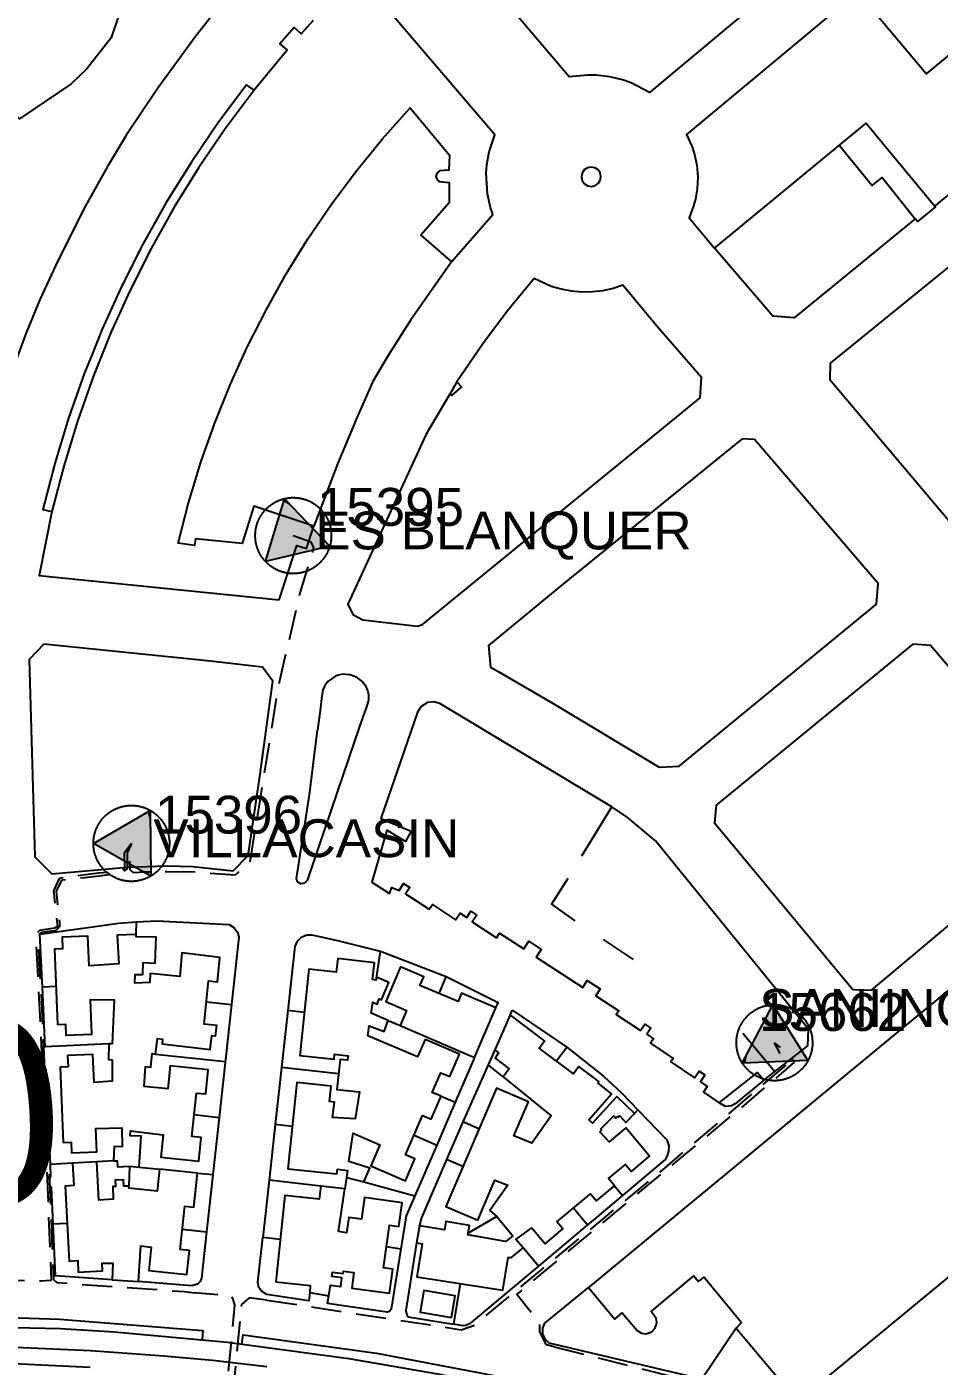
# Model space of a CAD drawing. Header units: millimetres. Extents: x 487814 to 495125, y 4392873 to 4398925.
# Drawn here: x 491571.1 to 491763.8, y 4396840.6 to 4397123.5 of the extents above; entities that cross this region are included whole.
import ezdxf
from ezdxf.enums import TextEntityAlignment as Align

# ---------------------------------------------------------------- set-up
doc = ezdxf.new("R2010")
doc.units = ezdxf.units.MM
doc.linetypes.add('TRAZOS2', pattern=[9.525, 6.35, -3.175])
for name, color, linetype in [('Cartografia_Base', 8, 'Continuous'), ('Centro_de_Distribucion_posicion', 5, 'Continuous'), ('Centro_de_Distribucion_rotulo', 7, 'Continuous'), ('Centro_de_Distribucion_rotulo_alias', 7, 'Continuous'), ('Texto_Cartografia_Territorial', 7, 'Continuous'), ('Tramo_MT__15_S_E_Trazado', 5, 'TRAZOS2')]:
    doc.layers.add(name, color=color, linetype=linetype)
doc.styles.get("Standard").update_dxf_attribs({"font": 'arial.ttf'})

# ---------------------------------------------------------------- blocks, each defined once
blk = doc.blocks.new('CD_EMPRESA_NEW')
blk.add_hatch(color=256).paths.add_polyline_path([(0, 1.003), (0.871, -0.497), (-0.872, -0.496)])
at = {"linetype": 'Continuous'}
for p, q in [((0.102, 0.828), (-0.027, 0.957)), ((-0.872, -0.496), (-0.872, -0.496))]:
    blk.add_line(p, q, dxfattribs=at)
at = {"flags": 128}
for points in [[(1.003, 0), (1.003, -0.011), (1.003, -0.022), (1.003, -0.034), (1.002, -0.045), (1.002, -0.056), (1.001, -0.067), (1, -0.079), (0.999, -0.09), (0.998, -0.102), (0.997, -0.113), (0.996, -0.125), (0.994, -0.136), (0.992, -0.148), (0.991, -0.159), (0.989, -0.171), (0.987, -0.183), (0.984, -0.194), (0.982, -0.206), (0.979, -0.218), (0.977, -0.229), (0.974, -0.241), (0.971, -0.253), (0.968, -0.264), (0.965, -0.276), (0.961, -0.288), (0.958, -0.299), (0.954, -0.311), (0.95, -0.323), (0.946, -0.335), (0.942, -0.346), (0.937, -0.358), (0.933, -0.369), (0.928, -0.381), (0.923, -0.392), (0.918, -0.404), (0.913, -0.415), (0.908, -0.427), (0.903, -0.438), (0.897, -0.45), (0.891, -0.461), (0.885, -0.472), (0.879, -0.483), (0.873, -0.494), (0.867, -0.505), (0.86, -0.516), (0.854, -0.527), (0.847, -0.538), (0.84, -0.549), (0.833, -0.56), (0.825, -0.57), (0.818, -0.581), (0.81, -0.591), (0.803, -0.602), (0.795, -0.612), (0.787, -0.622), (0.779, -0.632), (0.771, -0.642), (0.762, -0.652), (0.754, -0.662), (0.745, -0.672), (0.737, -0.681), (0.728, -0.691), (0.719, -0.7), (0.709, -0.709), (0.7, -0.719), (0.691, -0.728), (0.681, -0.737), (0.672, -0.745), (0.662, -0.754), (0.652, -0.762), (0.642, -0.771), (0.632, -0.779), (0.622, -0.787), (0.612, -0.795), (0.602, -0.803), (0.591, -0.81), (0.581, -0.818), (0.57, -0.825), (0.56, -0.833), (0.549, -0.84), (0.538, -0.847), (0.527, -0.854), (0.516, -0.86), (0.505, -0.867), (0.494, -0.873), (0.483, -0.879), (0.472, -0.885), (0.461, -0.891), (0.45, -0.897), (0.438, -0.903), (0.427, -0.908), (0.415, -0.913), (0.404, -0.918), (0.392, -0.923), (0.381, -0.928), (0.369, -0.933), (0.358, -0.937), (0.346, -0.942), (0.335, -0.946), (0.323, -0.95), (0.311, -0.954), (0.299, -0.958), (0.288, -0.961), (0.276, -0.965), (0.264, -0.968), (0.253, -0.971), (0.241, -0.974), (0.229, -0.977), (0.218, -0.979), (0.206, -0.982), (0.194, -0.984), (0.183, -0.987), (0.171, -0.989), (0.159, -0.991), (0.148, -0.992), (0.136, -0.994), (0.125, -0.996), (0.113, -0.997), (0.102, -0.998), (0.09, -0.999), (0.079, -1), (0.067, -1.001), (0.056, -1.002), (0.045, -1.002), (0.034, -1.003), (0.022, -1.003), (0.011, -1.003), (0, -1.003), (-0.011, -1.003), (-0.022, -1.003), (-0.034, -1.003), (-0.045, -1.002), (-0.056, -1.002), (-0.067, -1.001), (-0.079, -1), (-0.09, -0.999), (-0.102, -0.998), (-0.113, -0.997), (-0.125, -0.996), (-0.136, -0.994), (-0.148, -0.992), (-0.159, -0.991), (-0.171, -0.989), (-0.183, -0.987), (-0.194, -0.984), (-0.206, -0.982), (-0.218, -0.979), (-0.229, -0.977), (-0.241, -0.974), (-0.253, -0.971), (-0.264, -0.968), (-0.276, -0.965), (-0.288, -0.961), (-0.299, -0.958), (-0.311, -0.954), (-0.323, -0.95), (-0.335, -0.946), (-0.346, -0.942), (-0.358, -0.937), (-0.369, -0.933), (-0.381, -0.928), (-0.392, -0.923), (-0.404, -0.918), (-0.415, -0.913), (-0.427, -0.908), (-0.438, -0.903), (-0.45, -0.897), (-0.461, -0.891), (-0.472, -0.885), (-0.483, -0.879), (-0.494, -0.873), (-0.505, -0.867), (-0.516, -0.86), (-0.527, -0.854), (-0.538, -0.847), (-0.549, -0.84), (-0.56, -0.833), (-0.57, -0.825), (-0.581, -0.818), (-0.591, -0.81), (-0.602, -0.803), (-0.612, -0.795), (-0.622, -0.787), (-0.632, -0.779), (-0.642, -0.771), (-0.652, -0.762), (-0.662, -0.754), (-0.672, -0.745), (-0.681, -0.737), (-0.691, -0.728), (-0.7, -0.719), (-0.709, -0.709), (-0.719, -0.7), (-0.728, -0.691), (-0.737, -0.681), (-0.745, -0.672), (-0.754, -0.662), (-0.762, -0.652), (-0.771, -0.642), (-0.779, -0.632), (-0.787, -0.622), (-0.795, -0.612), (-0.803, -0.602), (-0.81, -0.591), (-0.818, -0.581), (-0.825, -0.57), (-0.833, -0.56), (-0.84, -0.549), (-0.847, -0.538), (-0.854, -0.527), (-0.86, -0.516), (-0.867, -0.505), (-0.873, -0.494), (-0.879, -0.483), (-0.885, -0.472), (-0.891, -0.461), (-0.897, -0.45), (-0.903, -0.438), (-0.908, -0.427), (-0.913, -0.415), (-0.918, -0.404), (-0.923, -0.392), (-0.928, -0.381), (-0.933, -0.369), (-0.937, -0.358), (-0.942, -0.346), (-0.946, -0.335), (-0.95, -0.323), (-0.954, -0.311), (-0.958, -0.299), (-0.961, -0.288), (-0.965, -0.276), (-0.968, -0.264), (-0.971, -0.253), (-0.974, -0.241), (-0.977, -0.229), (-0.979, -0.218), (-0.982, -0.206), (-0.984, -0.194), (-0.987, -0.183), (-0.989, -0.171), (-0.991, -0.159), (-0.992, -0.148), (-0.994, -0.136), (-0.996, -0.125), (-0.997, -0.113), (-0.998, -0.102), (-0.999, -0.09), (-1, -0.079), (-1.001, -0.067), (-1.002, -0.056), (-1.002, -0.045), (-1.003, -0.034), (-1.003, -0.022), (-1.003, -0.011), (-1.003, 0), (-1.003, 0.011), (-1.003, 0.022), (-1.003, 0.034), (-1.002, 0.045), (-1.002, 0.056), (-1.001, 0.067), (-1, 0.079), (-0.999, 0.09), (-0.998, 0.102), (-0.997, 0.113), (-0.996, 0.125), (-0.994, 0.136), (-0.992, 0.148), (-0.991, 0.159), (-0.989, 0.171), (-0.987, 0.183), (-0.984, 0.194), (-0.982, 0.206), (-0.979, 0.218), (-0.977, 0.229), (-0.974, 0.241), (-0.971, 0.253), (-0.968, 0.264), (-0.965, 0.276), (-0.961, 0.288), (-0.958, 0.299), (-0.954, 0.311), (-0.95, 0.323), (-0.946, 0.335), (-0.942, 0.346), (-0.937, 0.358), (-0.933, 0.369), (-0.928, 0.381), (-0.923, 0.392), (-0.918, 0.404), (-0.913, 0.415), (-0.908, 0.427), (-0.903, 0.438), (-0.897, 0.45), (-0.891, 0.461), (-0.885, 0.472), (-0.879, 0.483), (-0.873, 0.494), (-0.867, 0.505), (-0.86, 0.516), (-0.854, 0.527), (-0.847, 0.538), (-0.84, 0.549), (-0.833, 0.56), (-0.825, 0.57), (-0.818, 0.581), (-0.81, 0.591), (-0.803, 0.602), (-0.795, 0.612), (-0.787, 0.622), (-0.779, 0.632), (-0.771, 0.642), (-0.762, 0.652), (-0.754, 0.662), (-0.745, 0.672), (-0.737, 0.681), (-0.728, 0.691), (-0.719, 0.7), (-0.709, 0.709), (-0.7, 0.719), (-0.691, 0.728), (-0.681, 0.737), (-0.672, 0.745), (-0.662, 0.754), (-0.652, 0.762), (-0.642, 0.771), (-0.632, 0.779), (-0.622, 0.787), (-0.612, 0.795), (-0.602, 0.803), (-0.591, 0.81), (-0.581, 0.818), (-0.57, 0.825), (-0.56, 0.833), (-0.549, 0.84), (-0.538, 0.847), (-0.527, 0.854), (-0.516, 0.86), (-0.505, 0.867), (-0.494, 0.873), (-0.483, 0.879), (-0.472, 0.885), (-0.461, 0.891), (-0.45, 0.897), (-0.438, 0.903), (-0.427, 0.908), (-0.415, 0.913), (-0.404, 0.918), (-0.392, 0.923), (-0.381, 0.928), (-0.369, 0.933), (-0.358, 0.937), (-0.346, 0.942), (-0.335, 0.946), (-0.323, 0.95), (-0.311, 0.954), (-0.299, 0.958), (-0.288, 0.961), (-0.276, 0.965), (-0.264, 0.968), (-0.253, 0.971), (-0.241, 0.974), (-0.229, 0.977), (-0.218, 0.979), (-0.206, 0.982), (-0.194, 0.984), (-0.183, 0.987), (-0.171, 0.989), (-0.159, 0.991), (-0.148, 0.992), (-0.136, 0.994), (-0.125, 0.996), (-0.113, 0.997), (-0.102, 0.998), (-0.09, 0.999), (-0.079, 1), (-0.067, 1.001), (-0.056, 1.002), (-0.045, 1.002), (-0.034, 1.003), (-0.022, 1.003), (-0.011, 1.003), (0, 1.003), (0.011, 1.003), (0.022, 1.003), (0.034, 1.003), (0.045, 1.002), (0.056, 1.002), (0.067, 1.001), (0.079, 1), (0.09, 0.999), (0.102, 0.998), (0.113, 0.997), (0.125, 0.996), (0.136, 0.994), (0.148, 0.992), (0.159, 0.991), (0.171, 0.989), (0.183, 0.987), (0.194, 0.984), (0.206, 0.982), (0.218, 0.979), (0.229, 0.977), (0.241, 0.974), (0.253, 0.971), (0.264, 0.968), (0.276, 0.965), (0.288, 0.961), (0.299, 0.958), (0.311, 0.954), (0.323, 0.95), (0.335, 0.946), (0.346, 0.942), (0.358, 0.937), (0.369, 0.933), (0.381, 0.928), (0.392, 0.923), (0.404, 0.918), (0.415, 0.913), (0.427, 0.908), (0.438, 0.903), (0.45, 0.897), (0.461, 0.891), (0.472, 0.885), (0.483, 0.879), (0.494, 0.873), (0.505, 0.867), (0.516, 0.86), (0.527, 0.854), (0.538, 0.847), (0.549, 0.84), (0.56, 0.833), (0.57, 0.825), (0.581, 0.818), (0.591, 0.81), (0.602, 0.803), (0.612, 0.795), (0.622, 0.787), (0.632, 0.779), (0.642, 0.771), (0.652, 0.762), (0.662, 0.754), (0.672, 0.745), (0.681, 0.737), (0.691, 0.728), (0.7, 0.719), (0.709, 0.709), (0.719, 0.7), (0.728, 0.691), (0.737, 0.681), (0.745, 0.672), (0.754, 0.662), (0.762, 0.652), (0.771, 0.642), (0.779, 0.632), (0.787, 0.622), (0.795, 0.612), (0.803, 0.602), (0.81, 0.591), (0.818, 0.581), (0.825, 0.57), (0.833, 0.56), (0.84, 0.549), (0.847, 0.538), (0.854, 0.527), (0.86, 0.516), (0.867, 0.505), (0.873, 0.494), (0.879, 0.483), (0.885, 0.472), (0.891, 0.461), (0.897, 0.45), (0.903, 0.438), (0.908, 0.427), (0.913, 0.415), (0.918, 0.404), (0.923, 0.392), (0.928, 0.381), (0.933, 0.369), (0.937, 0.358), (0.942, 0.346), (0.946, 0.335), (0.95, 0.323), (0.954, 0.311), (0.958, 0.299), (0.961, 0.288), (0.965, 0.276), (0.968, 0.264), (0.971, 0.253), (0.974, 0.241), (0.977, 0.229), (0.979, 0.218), (0.982, 0.206), (0.984, 0.194), (0.987, 0.183), (0.989, 0.171), (0.991, 0.159), (0.992, 0.148), (0.994, 0.136), (0.996, 0.125), (0.997, 0.113), (0.998, 0.102), (0.999, 0.09), (1, 0.079), (1.001, 0.067), (1.002, 0.056), (1.002, 0.045), (1.003, 0.034), (1.003, 0.022), (1.003, 0.011), (1.003, 0)], [(0, 1.003), (0.871, -0.497), (-0.872, -0.496), (0, 1.003)]]:
    blk.add_lwpolyline(points, dxfattribs=at)

msp = doc.modelspace()

# ---------------------------------------------------------------- linework, layer by layer
at = {"layer": 'Cartografia_Base'}
for p, q in [((491661.92, 4397048.49, 127.71), (491660.47, 4397045.99, 127.71)), ((491633.36, 4396981.62, 127.05), (491633.1, 4396979.66, 127.11)), ((491633.1, 4396979.66, 127.11), (491632.48, 4396974.94, 127.26)), ((491642.68, 4396979.44, 126.9), (491642.01, 4396977.49, 126.98)), ((491642.01, 4396977.49, 126.98), (491640.33, 4396972.6, 127.2)), ((491688.3, 4396948.36, 126.88), (491694.64, 4396958.69, 125.18)), ((491594.2, 4396931.73, 131), (491594.28, 4396934.41, 131)), ((491692.79, 4396930.73, 128.63), (491699.18, 4396926.51, 128.52)), ((491644.86, 4396922.15, 132.2), (491645.76, 4396928.15, 132.24)), ((491659.65, 4396922.81, 132.16), (491645.76, 4396928.15, 132.24)), ((491658.17, 4396919.28, 132.26), (491659.65, 4396922.81, 132.16)), ((491577.28, 4396920.76, 130.15), (491574.38, 4396920.65, 130.41)), ((491574.96, 4396908.07, 131.76), (491574.38, 4396920.65, 130.41)), ((491609.01, 4396917.52, 130.78), (491614.29, 4396916.97, 130.33)), ((491614.29, 4396916.97, 130.33), (491611.69, 4396893.11, 130.75)), ((491626.19, 4396915.68, 131.06), (491623.55, 4396891.63, 130.65)), ((491629.68, 4396915.31, 131.07), (491626.19, 4396915.68, 131.06)), ((491647.44, 4396913.62, 131.67), (491649.95, 4396912.55, 131.67)), ((491722.33, 4396910.9, 129.25), (491729.09, 4396902.81, 129.63)), ((491588.45, 4396908.64, 130.41), (491574.96, 4396908.07, 131.76)), ((491669.91, 4396907.39, 133.17), (491668.53, 4396904.25, 133.17)), ((491682.92, 4396905.03, 131.75), (491685.14, 4396908, 131.56)), ((491598.29, 4396906.51, 132.52), (491612.98, 4396904.92, 130.58)), ((491665.66, 4396905.77, 131.45), (491661.58, 4396896.32, 131.06)), ((491668.53, 4396904.25, 133.17), (491663.2, 4396892.18, 131.43)), ((491671.71, 4396901.68, 133.17), (491668.53, 4396904.25, 133.17)), ((491624.88, 4396903.72, 130.87), (491636.95, 4396902.41, 133.38)), ((491661.58, 4396896.32, 131.06), (491657.67, 4396887.27, 130.69)), ((491658.6, 4396897.62, 130.52), (491661.58, 4396896.32, 131.06)), ((491606.47, 4396893.76, 130.25), (491611.69, 4396893.11, 130.75)), ((491611.69, 4396893.11, 130.75), (491609.07, 4396868.96, 131.16)), ((491699.44, 4396893.98, 130.75), (491700.16, 4396894.71, 130.75)), ((491623.55, 4396891.63, 130.65), (491622.26, 4396879.9, 130.88)), ((491627.16, 4396891.24, 130.72), (491623.55, 4396891.63, 130.65)), ((491663.2, 4396892.18, 131.43), (491659.71, 4396884.28, 131.43)), ((491666.59, 4396890.7, 130.68), (491663.2, 4396892.18, 131.43)), ((491652.87, 4396889.38, 130.8), (491657.67, 4396887.27, 130.69)), ((491657.67, 4396887.27, 130.69), (491653.05, 4396876.57, 130.3)), ((491580.76, 4396883.46, 130.68), (491576.08, 4396883.2, 130.31)), ((491589.43, 4396883.97, 130.84), (491585.91, 4396883.77, 130.84)), ((491592.75, 4396882.86, 131.39), (491592.62, 4396878.62, 131.33)), ((491594.79, 4396882.65, 131.65), (491599.11, 4396882.22, 131.65)), ((491663.21, 4396882.75, 130.87), (491659.71, 4396884.28, 131.43)), ((491607.16, 4396881.39, 130.47), (491610.38, 4396881.05, 130.47)), ((491622.26, 4396879.9, 130.88), (491620.92, 4396867.77, 130.82)), ((491633.19, 4396878.65, 130.14), (491622.26, 4396879.9, 130.88)), ((491638.61, 4396880.44, 132.51), (491638.26, 4396878.08, 132.51)), ((491642.29, 4396879.5, 130.37), (491653.05, 4396876.57, 130.3)), ((491696.91, 4396876.67, 130.99), (491691.44, 4396872.07, 130.75)), ((491695.21, 4396878.72, 130.75), (491696.91, 4396876.67, 130.99)), ((491579.63, 4396870.75, 130.49), (491576.65, 4396870.61, 130.28)), ((491670.38, 4396872.22, 132.35), (491664.27, 4396868.68, 131.56)), ((491691.44, 4396872.07, 129.33), (491689.51, 4396870.44, 129.33)), ((491603.94, 4396869.56, 130.04), (491609.07, 4396868.96, 131.16)), ((491624.64, 4396867.36, 130.23), (491620.92, 4396867.77, 130.82)), ((491647.04, 4396865.87, 130.82), (491650.11, 4396865.41, 130.08)), ((491662.59, 4396858.04, 130.02), (491661.22, 4396849.46, 129.95)), ((491720.92, 4396848.6, 130.63), (491713.68, 4396837.84, 130.64))]:
    msp.add_line(p, q, dxfattribs=at)
for points in [[(491746.24, 4397205.16, 123.57), (491773.68, 4397172.4, 123.03), (491773.26, 4397168.65, 123.19), (491702.59, 4397109.61, 123.69), (491698.72, 4397111.6, 123.75), (491696.86, 4397112.25, 123.8), (491694.21, 4397112.89, 123.87), (491691.33, 4397113.23, 123.94), (491689.6, 4397113.27, 123.98), (491685.64, 4397112.87, 124.54), (491655.55, 4397148.28, 124.78), (491655.83, 4397152.47, 124.72), (491721.28, 4397205.16, 123.89)], [(491621.79, 4397139.69, 124.97), (491610.65, 4397126.4, 125.18), (491606.73, 4397121.41, 125.21), (491598.8, 4397110.47, 125.3), (491592.17, 4397100.64, 125.38), (491588.13, 4397093.96, 125.43), (491583.44, 4397085.47, 125.52), (491577.64, 4397074.03, 125.85), (491573.94, 4397066.02, 126.01), (491570.96, 4397058.85, 126.2), (491566.74, 4397047.44, 126.34), (491563.47, 4397036.88, 126.47), (491560.56, 4397026.25, 126.62), (491558.07, 4397013.97, 126.77), (491557.02, 4397007.92, 126.89), (491556.77, 4397004.3, 126.97), (491556.86, 4396998.9, 127.05), (491556.68, 4396993.99, 127.08)], [(491624.4, 4397002.46, 125.84), (491628.13, 4397013.91, 125.56), (491630.14, 4397013.26, 125.57), (491631.68, 4397018.02, 125.44), (491619.01, 4397022.2, 125.27), (491616.6, 4397014.32, 125.57), (491606.7, 4397015.3, 125.73), (491606.48, 4397013.89, 125.78), (491603.08, 4397014.43, 125.83), (491605.26, 4397022.89, 125.53), (491606.32, 4397026.38, 125.46), (491607.88, 4397031.5, 125.36), (491610.75, 4397039.62, 125.29), (491614.04, 4397047.84, 125.2), (491617.65, 4397055.82, 125.17), (491621.68, 4397063.74, 125.01), (491625.9, 4397071.28, 124.82), (491630.45, 4397078.65, 124.8), (491635.46, 4397086.01, 124.8), (491640.66, 4397092.99, 124.81), (491646.14, 4397099.72, 124.86), (491652.06, 4397106.33, 124.78), (491660.38, 4397096.32, 124.74), (491660.25, 4397093.15, 124.75), (491658.28, 4397093.01, 124.8), (491657.78, 4397092.64, 124.8), (491657.5, 4397091.9, 124.79), (491657.73, 4397091.15, 124.79), (491658.18, 4397090.76, 124.76), (491660.27, 4397090.56, 124.68), (491660.31, 4397086.28, 124.61), (491654.31, 4397079.45, 124.66), (491660.75, 4397073.79, 124.35), (491669.54, 4397083.79, 124.33), (491669.02, 4397085.29, 124.37), (491668.38, 4397088.2, 124.4), (491668.13, 4397092.51, 124.39), (491668.27, 4397094.32, 124.39), (491668.76, 4397097.04, 124.38), (491669.96, 4397100.63, 124.33), (491640.9, 4397134.65, 124.93)], [(491592.14, 4397130.74, 122), (491588.88, 4397121.12, 121.86), (491583.79, 4397114.58, 121.82), (491580.4, 4397111.34, 121.79), (491569.54, 4397104.01, 121.38), (491559.33, 4397113.53, 121.44), (491549.95, 4397120.71, 121.56), (491539.24, 4397125.24, 121.55)], [(491790.05, 4397130.53, 121.82), (491778.17, 4397120.8, 120.98), (491774.78, 4397124.87, 120.63), (491761.05, 4397113.5, 120.88), (491746.52, 4397130.81, 122.67), (491710.4, 4397100.71, 123.12), (491711.59, 4397098.08, 123.22), (491712.1, 4397096.46, 123.21), (491712.57, 4397094.24, 123.23), (491712.78, 4397091.7, 123.26), (491712.67, 4397089.3, 123.3), (491712.29, 4397087.02, 123.35), (491711.85, 4397085.42, 123.4), (491710.96, 4397083.14, 123.43), (491716.35, 4397076.74, 123.22)], [(491631.58, 4397124.81, 125.01), (491629.07, 4397121.97, 125.06), (491627.55, 4397123.31, 125.07), (491624.53, 4397119.88, 125.14), (491626.05, 4397118.54, 125.12), (491619.11, 4397110.09, 125.26), (491613.01, 4397101.92, 125.36), (491607.44, 4397093.71, 125.46), (491602.25, 4397085.34, 125.77), (491597.38, 4397076.65, 125.91), (491592.85, 4397067.72, 125.85), (491588.84, 4397058.87, 125.98), (491585.16, 4397049.72, 126.11), (491581.78, 4397040.17, 126.24), (491578.88, 4397030.7, 126.36), (491576.39, 4397021.09, 126.51), (491573.74, 4397007.55, 126.72), (491624.4, 4397002.46, 125.84)], [(491716.35, 4397076.74, 123.22), (491748.37, 4397103.08, 121.58), (491762.84, 4397085.57, 122.44), (491810.46, 4397124.74, 122)], [(491619.11, 4397110.09, 126.66), (491617.51, 4397111.22, 126.66), (491611.44, 4397103.09, 126.6), (491605.87, 4397094.88, 126.6), (491600.56, 4397086.33, 126.6), (491595.56, 4397077.4, 126.66), (491591.17, 4397068.75, 126.81), (491586.97, 4397059.48, 127.01), (491584.95, 4397054.46, 127.1), (491583.31, 4397050.38, 127.18), (491579.92, 4397040.79, 127.75), (491577, 4397031.26, 127.75), (491574.47, 4397021.53, 127.75), (491576.39, 4397021.09, 126.45)], [(491742.7, 4397098.4, 121.89), (491749.62, 4397089.96, 121.72), (491751.7, 4397091.64, 121.69), (491758.73, 4397082.89, 122.45), (491733.12, 4397061.96, 122.85), (491728.62, 4397062.34, 122.89), (491716.35, 4397076.74, 123.22)], [(491692.34, 4397091.79, 124.18), (491692.19, 4397092.58, 124.18), (491691.74, 4397093.25, 124.18), (491691.07, 4397093.69, 124.18), (491690.27, 4397093.84, 124.18), (491689.49, 4397093.68, 124.18), (491688.82, 4397093.22, 124.18), (491688.38, 4397092.54, 124.18), (491688.24, 4397091.75, 124.18), (491688.41, 4397090.97, 124.18), (491688.87, 4397090.31, 124.18), (491689.55, 4397089.87, 124.18), (491690.35, 4397089.74, 124.18), (491691.13, 4397089.92, 124.18), (491691.79, 4397090.38, 124.18), (491692.21, 4397091.07, 124.18), (491692.34, 4397091.79, 124.18)], [(491762.84, 4397085.57, 125.62), (491762.98, 4397085.4, 125.62), (491759.19, 4397082.32, 125.62), (491758.73, 4397082.89, 125.62)], [(491660.75, 4397073.79, 124.29), (491652.2, 4397061.59, 124.57), (491647.4, 4397054.03, 124.76), (491644.18, 4397048.52, 124.89), (491641, 4397041.4, 124.98), (491636.79, 4397031.32, 125.21), (491631.68, 4397018.02, 125.49)], [(491765.87, 4397072.8, 122.23), (491740.76, 4397052.44, 122.74), (491740.65, 4397048.98, 122.67), (491766.59, 4397018.28, 121.9)], [(491639.97, 4396999.34, 125.79), (491642.03, 4396998.21, 125.75), (491653.57, 4396996.9, 125.67), (491654.68, 4396997.22, 125.67), (491713.28, 4397045.13, 123.06), (491713.59, 4397049.36, 123.16), (491704.15, 4397060.25, 123.62), (491697, 4397068.88, 123.9), (491694.9, 4397068.19, 123.82), (491692.74, 4397067.72, 123.73), (491690.55, 4397067.46, 123.78), (491688.34, 4397067.43, 123.84), (491686.14, 4397067.61, 123.9), (491683.97, 4397068.02, 123.95), (491681.85, 4397068.64, 123.93), (491678.22, 4397070.28, 123.97), (491672.6, 4397063.45, 124.24), (491667.4, 4397056.51, 124.41), (491661.92, 4397048.49, 124.63), (491662.86, 4397047.45, 124.61), (491660.81, 4397045.62, 124.67), (491660.47, 4397045.99, 124.68), (491655.42, 4397037.46, 124.93), (491638.9, 4397001.54, 125.86), (491639.97, 4396999.34, 125.79)], [(491670.77, 4396987.21, 125.25), (491682.26, 4396980.52, 125.18), (491704.66, 4396967.11, 125.05), (491708.86, 4396967.3, 124.78), (491750.5, 4397001.54, 122), (491750.9, 4397005.88, 122.34), (491724.79, 4397036.3, 122.15), (491722.18, 4397036.44, 122.34), (491684.25, 4397005.7, 124.32), (491668.61, 4396992.77, 125.11), (491669.02, 4396988.22, 125.26), (491670.77, 4396987.21, 125.25)], [(491576.38, 4396944.6, 129.1), (491592.38, 4396945.98, 129.46), (491600.62, 4396946.25, 129.52), (491606.19, 4396946.15, 129.38), (491614.67, 4396945.22, 129.41), (491617.83, 4396948.46, 129.41), (491620.4, 4396965.59, 128.16), (491623.03, 4396985.26, 126.67), (491620.87, 4396988.23, 126.47), (491609.87, 4396989.49, 126.57), (491574.71, 4396993.08, 126.88), (491571.58, 4396989.87, 127), (491572.81, 4396948.15, 128.88), (491576.38, 4396944.6, 129.1)], [(491745.57, 4396920.14, 129.3), (491749.51, 4396920.04, 129.03), (491790.6, 4396954.52, 123.67), (491790.89, 4396959.01, 123.38), (491761.94, 4396992.78, 122.02), (491758.18, 4396993.06, 122.09), (491716.71, 4396959.08, 124.93), (491716.33, 4396955.37, 127.53), (491745.57, 4396920.14, 129.3)], [(491638.41, 4396986.77, 126.83), (491637.45, 4396986.68, 126.85), (491636.37, 4396986.36, 126.88), (491634.7, 4396985.21, 126.94), (491633.96, 4396984.23, 126.97), (491633.6, 4396983.46, 126.99), (491633.36, 4396981.62, 127.05)], [(491638.41, 4396986.77, 126.83), (491639.3, 4396986.7, 126.83), (491640.51, 4396986.25, 126.83)], [(491640.51, 4396986.25, 126.83), (491642.04, 4396985.08, 126.83), (491642.55, 4396984.39, 126.84), (491643.04, 4396983.32, 126.84), (491643.24, 4396982.46, 126.84), (491643.25, 4396981.24, 126.84), (491642.68, 4396979.44, 126.9)], [(491694.64, 4396958.69, 125.18), (491658.35, 4396980.56, 125.61), (491657.02, 4396980.92, 125.67), (491655.7, 4396980.75, 125.79), (491654.28, 4396979.86, 125.97), (491653.57, 4396978.75, 126.15), (491645.84, 4396956.25, 129.25), (491652.24, 4396953.61, 129.02), (491651.04, 4396951.38, 129.35), (491647.13, 4396953.83, 129.37), (491643.94, 4396942.85, 129.4), (491647.67, 4396940.4, 129.76), (491648.19, 4396941.68, 129.78), (491649.72, 4396941.05, 129.92), (491650.66, 4396942.5, 129.93), (491651.95, 4396941.67, 129.98), (491651.07, 4396940.32, 130.03), (491656.07, 4396937.08, 130.22), (491656.75, 4396938.11, 130.17), (491661.66, 4396934.84, 130.23), (491662.6, 4396936.25, 130.01), (491664, 4396935.32, 129.99), (491664.9, 4396936.67, 129.78), (491666.11, 4396935.88, 129.8), (491665.15, 4396934.42, 130.06), (491670.27, 4396931.03, 130.25), (491670.95, 4396932.06, 130.08), (491676.04, 4396928.73, 130.11), (491677.09, 4396930.34, 129.84), (491679.74, 4396928.62, 129.84), (491678.69, 4396927.01, 130.11), (491688.51, 4396920.6, 130.04), (491689.46, 4396922.05, 129.81), (491692.19, 4396920.27, 129.76), (491691.24, 4396918.82, 129.99), (491696.1, 4396915.64, 129.89), (491695.59, 4396914.88, 130.01), (491700.72, 4396911.46, 130.04), (491701.64, 4396912.84, 129.86), (491702.88, 4396912, 129.95), (491702.02, 4396910.7, 130.04), (491703.44, 4396909.76, 130.02), (491702.82, 4396908.81, 130.08), (491707.61, 4396905.61, 130.02), (491707.1, 4396904.85, 130.09), (491712.12, 4396901.52, 130.02), (491713.06, 4396902.92, 130.02), (491714.31, 4396902.1, 130), (491713.34, 4396900.64, 130), (491714.79, 4396899.69, 129.97), (491713.97, 4396898.46, 129.97), (491717.33, 4396896.21, 129.9), (491725.43, 4396902.64, 129.68), (491726.76, 4396900.99, 129.74), (491736.02, 4396908.26, 129.51), (491736.2, 4396911.74, 129.34), (491703.83, 4396951.53, 125.43), (491697.89, 4396956.51, 125.19), (491694.64, 4396958.69, 125.18)], [(491640.33, 4396972.6, 127.2), (491630.28, 4396943.19, 129.87), (491629.76, 4396942.57, 129.86), (491628.98, 4396942.44, 129.84), (491628.29, 4396942.86, 129.83), (491628.04, 4396943.59, 129.81), (491630.76, 4396961.27, 128.3), (491632.48, 4396974.94, 127.26)], [(491685.32, 4396943.61, 127.66), (491681.91, 4396938.2, 128.55), (491686.83, 4396934.68, 128.59)], [(491574.38, 4396920.65, 130.41), (491573.88, 4396931.84, 130.43), (491590.52, 4396934.19, 131.03), (491594.28, 4396934.41, 131)], [(491594.28, 4396934.41, 131), (491598.56, 4396934.62, 130.97), (491613.86, 4396933.87, 130.38), (491614.81, 4396933.27, 130.29), (491615.56, 4396932.27, 130.18), (491615.84, 4396931.22, 130.09), (491614.29, 4396916.97, 130.33)], [(491594.79, 4396882.65, 129.28), (491595.28, 4396889.18, 129.32), (491592.94, 4396889.22, 129.32), (491592.97, 4396890.32, 129.32), (491599.86, 4396889.43, 129.31), (491599.38, 4396884.77, 129.29), (491607.4, 4396883.9, 129.28), (491607.91, 4396888.86, 129.28), (491605.98, 4396889.07, 129.3), (491606.94, 4396898.28, 129.34), (491608.88, 4396898.08, 129.29), (491609.41, 4396903.19, 129.29), (491601.39, 4396904.06, 129.39), (491600.88, 4396899.19, 129.36), (491595.86, 4396899.68, 129.37), (491596.19, 4396903.87, 129.39), (491597.31, 4396903.75, 129.39), (491597.55, 4396906.61, 129.4), (491598.29, 4396906.51, 129.4), (491598.67, 4396909.78, 129.42), (491599.76, 4396909.65, 129.42), (491599.67, 4396908.64, 129.41), (491609.85, 4396907.45, 129.29), (491610.16, 4396910.41, 129.29), (491610.96, 4396910.33, 129.27), (491611.2, 4396912.56, 129.27), (491608.52, 4396912.85, 129.34), (491609.47, 4396921.95, 129.34), (491611.34, 4396921.74, 129.29), (491611.88, 4396926.9, 129.3), (491603.86, 4396927.9, 129.51), (491603.39, 4396922.89, 129.49), (491597.17, 4396923.5, 129.35), (491597.11, 4396921.6, 129.38), (491593.9, 4396921.48, 129.29), (491593.95, 4396923.35, 129.28), (491595.57, 4396923.33, 129.3), (491595.7, 4396925.88, 129.29), (491598.23, 4396925.73, 129.35), (491598.4, 4396931.22, 129.21), (491594.19, 4396931.3, 129.17), (491594.2, 4396931.73, 129.16), (491590.21, 4396931.64, 129.12), (491590.5, 4396925.55, 129.22), (491584.25, 4396925.18, 129.14), (491584.01, 4396931.44, 129.06), (491578.55, 4396931.23, 129.01), (491578.65, 4396928.76, 129.04), (491576.97, 4396928.7, 129.01), (491577.6, 4396912.74, 129.12), (491579.26, 4396912.82, 129.15), (491579.35, 4396910.53, 129.16), (491584.81, 4396910.73, 129.24), (491584.53, 4396918.01, 129.19), (491589.54, 4396917.95, 129.26), (491589.15, 4396908.67, 129.32), (491588.45, 4396908.64, 129.3), (491588.36, 4396905.34, 129.35), (491589.14, 4396905.28, 129.38), (491589.1, 4396900.79, 129.38), (491585.31, 4396900.5, 129.33), (491585.07, 4396906.44, 129.27), (491579.7, 4396906.23, 129.2), (491579.8, 4396903.81, 129.21), (491578.16, 4396903.76, 129.19), (491578.8, 4396887.82, 129.31), (491580.43, 4396887.88, 129.32), (491580.52, 4396885.64, 129.31), (491585.89, 4396885.85, 129.31), (491585.7, 4396890.76, 129.33), (491591.17, 4396890.92, 129.33), (491591.21, 4396886.94, 129.31), (491589.52, 4396886.98, 129.31), (491589.43, 4396883.97, 129.29), (491590.16, 4396883.95, 129.29), (491590.25, 4396882.67, 129.29), (491592.75, 4396882.86, 129.29), (491594.79, 4396882.65, 129.28)], [(491645.76, 4396928.15, 132.24), (491636.81, 4396930.44, 131.53), (491631.38, 4396931.63, 131.15), (491630.24, 4396931.63, 131.15), (491629.06, 4396931.15, 131.14), (491628.12, 4396930.22, 131.13), (491627.69, 4396929.24, 131.13), (491626.19, 4396915.68, 131.06)], [(491642.29, 4396879.5, 129.27), (491643.52, 4396882.4, 129.31), (491639.11, 4396883.79, 129.35), (491640.01, 4396889.78, 129.53), (491645.67, 4396887.34, 129.46), (491643.77, 4396882.9, 129.33), (491651.07, 4396879.77, 129.25), (491653.05, 4396884.42, 129.39), (491651.1, 4396885.25, 129.41), (491654.65, 4396893.54, 129.67), (491656.52, 4396892.74, 129.66), (491658.6, 4396897.62, 129.81), (491656.73, 4396898.42, 129.83), (491658.51, 4396902.58, 129.96), (491660.43, 4396901.76, 129.94), (491662.46, 4396906.49, 130.09), (491655.19, 4396909.6, 130.15), (491653.6, 4396905.9, 130.03), (491643.1, 4396910.39, 129.99), (491643.41, 4396912.46, 130.01), (491646.54, 4396911.29, 130.06), (491647.44, 4396913.62, 130.1), (491643.82, 4396915.17, 130.04), (491644.16, 4396917.45, 130.07), (491645.07, 4396917.07, 130.08), (491645.52, 4396918.17, 130.09), (491646.03, 4396917.96, 130.1), (491647.53, 4396921.64, 130.15), (491644.94, 4396922.74, 130.11), (491644.86, 4396922.15, 130.11), (491644.07, 4396922.24, 130.09), (491644.49, 4396925.79, 130.12), (491636.76, 4396926.68, 129.94), (491636.46, 4396923.82, 129.98), (491630.65, 4396924.43, 130.07), (491628.73, 4396906.21, 129.69), (491635.98, 4396905.45, 129.81), (491636.09, 4396906.49, 129.82), (491638.99, 4396906.15, 129.87), (491638.85, 4396905.21, 129.86), (491637.3, 4396905.35, 129.83), (491636.58, 4396899.06, 129.8), (491641.32, 4396898.55, 129.79), (491640.47, 4396892.85, 129.62), (491635.65, 4396893.12, 129.62), (491636.09, 4396896.38, 129.72), (491635.04, 4396896.47, 129.72), (491635.39, 4396899.76, 129.76), (491628.14, 4396900.53, 129.62), (491626.22, 4396882.31, 129.45), (491636.56, 4396881.23, 129.34), (491636.71, 4396882.21, 129.35), (491638.83, 4396881.9, 129.33), (491638.61, 4396880.44, 129.32), (491642.29, 4396879.5, 129.27)], [(491658.08, 4396909.04, 130.15), (491665.66, 4396905.77, 130.09), (491670.18, 4396916.25, 130.42), (491662.92, 4396919.35, 130.46), (491662.18, 4396917.59, 130.41), (491654.13, 4396920.99, 130.29), (491654.91, 4396922.83, 130.32), (491650.01, 4396924.91, 130.22), (491646.88, 4396917.6, 130.11), (491651.3, 4396915.73, 130.18), (491649.95, 4396912.55, 130.13), (491658.08, 4396909.04, 130.15)], [(491670.18, 4396916.25, 131.87), (491670.66, 4396917.35, 131.87), (491659.65, 4396922.81, 132.16)], [(491768.79, 4396922.44, 127.89), (491756.24, 4396912.22, 129.42), (491689.73, 4396857.22, 128.84), (491695.27, 4396850.56, 128.63), (491696.83, 4396851.86, 128.64), (491699.96, 4396848.11, 128.52), (491700.91, 4396847.54, 128.5), (491701.8, 4396847.42, 128.49), (491703.09, 4396847.88, 128.49), (491703.71, 4396848.53, 128.5), (491704.03, 4396849.26, 128.51), (491704.11, 4396849.84, 128.52), (491703.97, 4396850.67, 128.54), (491702.94, 4396852.16, 128.59), (491711.99, 4396859.66, 128.68), (491712.97, 4396858.46, 128.64), (491714.11, 4396859.41, 128.65), (491722, 4396849.83, 128.54), (491720.92, 4396848.6, 128.52), (491733.95, 4396833.15, 128.06)], [(491673.18, 4396914.8, 131.64), (491673.6, 4396915.74, 132.24), (491673.72, 4396915.68, 132.23), (491685.14, 4396908, 131.56)], [(491672.95, 4396867.47, 129.17), (491672.21, 4396866.91, 129.18), (491664.22, 4396868.33, 128.99), (491664.56, 4396870.28, 128.93), (491659.56, 4396871.14, 128.88), (491659.3, 4396869.41, 128.86), (491654, 4396870.22, 128.76), (491653.42, 4396866.62, 128.8), (491654.57, 4396866.44, 128.87), (491653.47, 4396859.49, 128.91), (491671.63, 4396856.62, 129.61), (491672.73, 4396863.57, 129.34), (491673.43, 4396863.57, 129.35), (491675.9, 4396865.6, 129.3), (491674.4, 4396867.35, 129.2), (491677.73, 4396869.84, 129.16), (491680.56, 4396866.46, 129.35), (491684.32, 4396869.59, 129.28), (491683.05, 4396871.11, 129.26), (491690.11, 4396877.01, 129.52), (491691.37, 4396875.51, 129.45), (491695.21, 4396878.72, 129.52), (491693.95, 4396880.21, 129.57), (491697.53, 4396883.21, 129.65), (491698.78, 4396881.7, 129.61), (491702.62, 4396884.92, 129.71), (491697.58, 4396890.95, 129.87), (491694.07, 4396888.01, 129.83), (491692.13, 4396890.12, 129.93), (491692.45, 4396890.41, 129.93), (491692.37, 4396890.77, 129.95), (491695.06, 4396893.47, 130), (491695.49, 4396893, 129.97), (491695.89, 4396893.39, 129.98), (491696.05, 4396893.21, 129.97), (491696.32, 4396893.47, 129.98), (491697.6, 4396892.09, 129.91), (491699.44, 4396893.98, 129.94), (491695.71, 4396897.53, 130.09), (491690.54, 4396891.93, 130.02), (491689.79, 4396892.61, 130.05), (491694.6, 4396898.1, 130.1), (491691.72, 4396900.47, 130.15), (491691.92, 4396900.7, 130.15), (491687.7, 4396903.86, 130.28), (491686.54, 4396902.32, 130.27), (491679.29, 4396907.77, 130.4), (491680.44, 4396909.3, 130.43), (491673.18, 4396914.8, 130.38), (491669.91, 4396907.39, 130.13), (491670.69, 4396906.78, 130.15), (491669.97, 4396905.63, 130.1), (491672.96, 4396903.37, 130.21), (491671.71, 4396901.68, 130.13), (491681.83, 4396893.47, 130.19), (491677.72, 4396887.69, 130.04), (491673.92, 4396889.22, 130.04), (491677.01, 4396896.46, 130.27), (491670.27, 4396899.34, 130.02), (491659.62, 4396874.32, 129.03), (491666.36, 4396871.46, 129), (491669.95, 4396879.89, 129.5), (491672.69, 4396878.84, 129.49), (491668.91, 4396873.47, 129.14), (491670.38, 4396872.22, 129.1), (491673.77, 4396868.11, 129.16), (491672.95, 4396867.47, 129.17)], [(491733.95, 4396833.15, 128.06), (491828.24, 4396910.91, 123.83)], [(491576.08, 4396883.2, 130.31), (491575.18, 4396903.27, 130.37), (491574.69, 4396903.25, 131.76), (491574.5, 4396908.05, 131.76), (491574.96, 4396908.07, 131.76)], [(491685.14, 4396908, 131.56), (491692.86, 4396901.85, 131.58), (491696.72, 4396898.29, 131.69), (491700.16, 4396894.71, 130.75)], [(491726.76, 4396900.99, 129.99), (491720.68, 4396896, 129.99), (491719.93, 4396895.58, 129.99), (491718.66, 4396895.47, 129.99), (491717.33, 4396896.21, 129.99)], [(491700.16, 4396894.71, 130.75), (491706.24, 4396888.42, 131.14), (491706.65, 4396887.11, 131.23), (491706.64, 4396886.02, 131.31), (491706.35, 4396885, 131.38), (491705.9, 4396884.22, 131.44), (491696.91, 4396876.67, 130.99)], [(491576.65, 4396870.61, 130.28), (491576.3, 4396878.43, 131.95), (491576.02, 4396878.41, 131.95), (491575.89, 4396880.55, 131.95), (491576.2, 4396880.57, 130.31), (491576.08, 4396883.2, 130.31)], [(491594.71, 4396858.46, 129.22), (491595.19, 4396866, 129.2), (491597.37, 4396865.76, 129.19), (491596.84, 4396860.82, 129.2), (491604.9, 4396859.93, 129.16), (491605.43, 4396865.06, 129.18), (491603.49, 4396865.27, 129.18), (491604.44, 4396874.36, 129.23), (491606.38, 4396874.15, 129.23), (491607.16, 4396881.39, 129.26), (491599.11, 4396882.22, 129.28), (491598.63, 4396877.53, 129.25), (491592.61, 4396878.21, 129.26), (491592.62, 4396878.62, 129.26), (491591.58, 4396878.59, 129.26), (491591.54, 4396879.98, 129.27), (491589.75, 4396879.9, 129.27), (491589.8, 4396878.55, 129.27), (491589.29, 4396878.52, 129.27), (491589.31, 4396875.87, 129.25), (491586.33, 4396875.67, 129.25), (491585.91, 4396883.77, 129.3), (491580.76, 4396883.46, 129.3), (491581.02, 4396878.73, 129.28), (491579.22, 4396878.64, 129.28), (491580.04, 4396862.8, 129.32), (491581.84, 4396862.89, 129.31), (491581.97, 4396860.47, 129.32), (491587.11, 4396860.75, 129.27), (491587.03, 4396862.37, 129.26), (491589.24, 4396862.35, 129.24), (491589.09, 4396858.83, 129.26), (491594.71, 4396858.46, 129.22)], [(491659.71, 4396884.28, 131.43), (491654.35, 4396871.82, 131.43), (491654, 4396870.22, 131.44)], [(491630.86, 4396856.18, 129.12), (491634.87, 4396855.48, 129.07), (491635.21, 4396857.74, 129.1), (491637.38, 4396857.41, 129.07), (491637.65, 4396859.24, 129.1), (491635.48, 4396859.55, 129.12), (491635.62, 4396860.48, 129.13), (491637.89, 4396860.15, 129.11), (491637.96, 4396860.67, 129.11), (491640.19, 4396860.35, 129.09), (491639.74, 4396857.1, 129.05), (491647.67, 4396856, 128.95), (491648.38, 4396861.11, 129.02), (491646.41, 4396861.38, 129.04), (491647.67, 4396870.39, 129.12), (491649.64, 4396870.13, 129.12), (491650.33, 4396875.11, 129.13), (491642.4, 4396876.21, 129.24), (491641.76, 4396871.63, 129.19), (491639.1, 4396872.01, 129.22), (491638.64, 4396868.77, 129.19), (491636.9, 4396869.01, 129.21), (491638.26, 4396878.08, 129.29), (491633.19, 4396878.65, 129.35), (491632.87, 4396875.87, 129.32), (491625.62, 4396876.64, 129.4), (491623.7, 4396858.42, 129.23), (491630.95, 4396857.66, 129.14), (491630.86, 4396856.18, 129.12)], [(491653.05, 4396876.57, 130.3), (491651.24, 4396872.37, 130.31), (491650.11, 4396865.41, 130.08)], [(491686.57, 4396874.06, 131.01), (491689.51, 4396870.44, 130.62), (491679.15, 4396861.74, 130.7), (491675.9, 4396865.6, 130.75)], [(491589.09, 4396858.83, 132.49), (491577.14, 4396859.66, 130.26), (491576.65, 4396870.61, 130.28)], [(491609.07, 4396868.96, 131.16), (491608.01, 4396859.2, 131.33), (491607.71, 4396858.49, 131.31), (491607.13, 4396857.9, 131.3), (491605.93, 4396857.54, 131.27), (491594.71, 4396858.46, 131.39)], [(491630.86, 4396856.18, 129.75), (491630.67, 4396854.43, 129.33), (491621.76, 4396855.76, 129.3), (491620.66, 4396856.46, 129.88), (491620.13, 4396857.25, 130.3), (491619.89, 4396858.31, 130.78), (491620.92, 4396867.77, 130.82)], [(491650.11, 4396865.41, 130.08), (491648.03, 4396852.61, 129.38), (491647.68, 4396852.15, 129.37), (491647.21, 4396851.99, 129.36), (491634.63, 4396853.85, 129.61), (491634.87, 4396855.48, 129.61)], [(491653.42, 4396866.62, 129.87), (491651.14, 4396852.39, 129.86), (491651.35, 4396851.45, 129.46), (491651.64, 4396850.99, 129.42), (491661.22, 4396849.46, 129.95)], [(491679.15, 4396861.74, 130.1), (491664.59, 4396849.51, 129.38), (491663.79, 4396849.17, 129.35), (491663.27, 4396849.13, 129.33), (491661.22, 4396849.46, 129.95)], [(491660.81, 4396850.86, 131.85), (491661.59, 4396855.47, 131.85), (491654.92, 4396856.59, 131.85), (491654.14, 4396852, 131.85), (491660.81, 4396850.86, 131.85)], [(491733.95, 4396833.15, 130.77), (491731.58, 4396832.14, 130.84), (491713.68, 4396837.84, 130.38), (491681.4, 4396845.46, 130.64), (491680.54, 4396846.27, 130.8), (491680.04, 4396847.4, 130.95), (491680.05, 4396848.63, 131.1), (491680.49, 4396849.66, 131.24), (491689.73, 4396857.22, 131.24)], [(490197.65, 4396854.24, 137.67), (490295, 4396853.95, 135.83), (490353.06, 4396854.06, 135.31), (490536.8, 4396853.32, 133.91), (490718.96, 4396853.07, 134.24), (490755.93, 4396853.18, 134.4), (491004.84, 4396851.98, 132.44), (491074.9, 4396851.98, 132.84), (491148.03, 4396851.73, 133.54), (491224.54, 4396851.8, 132.69), (491421.15, 4396851.19, 131.15), (491454.35, 4396851.17, 130.77), (491509.72, 4396851.56, 130.37), (491552.29, 4396851.34, 129.76), (491578.03, 4396850.54, 129.52), (491608.28, 4396848.13, 129.18), (491608.12, 4396846.2, 129.18)], [(491621.76, 4396840.48, 129.04), (491610.34, 4396841.77, 129.2), (491600.03, 4396842.72, 129.38), (491584.52, 4396843.84, 129.47), (491565.61, 4396844.67, 129.54), (491547.83, 4396845, 129.6), (491523.41, 4396845.19, 129.8), (491245.93, 4396845.93, 132.14), (491223.84, 4396845.75, 132.15), (491158.85, 4396845.76, 132.54), (491121.39, 4396845.99, 132.61), (490944.64, 4396846.23, 132.83), (490850.93, 4396846.62, 133.38), (490633.81, 4396847.15, 134.87), (490392.99, 4396847.43, 136.38), (490182.67, 4396848.11, 138.29)], [(491557.1, 4396848.39, 130.03), (491563.52, 4396848.33, 130.21), (491568.51, 4396848.75, 130.2), (491578.23, 4396848.56, 130.27), (491589.53, 4396847.88, 130.25), (491613.45, 4396845.69, 130.01), (491639.12, 4396842.24, 129.64), (491657.86, 4396838.99, 129.63), (491666.5, 4396837.29, 129.47), (491685.3, 4396833.12, 129.46), (491708.69, 4396826.99, 129.24), (491732.68, 4396819.71, 129.1), (491742.19, 4396816.48, 129.08), (491755.06, 4396812.04, 129.06), (491767.61, 4396807.27, 128.92), (491777.79, 4396803.2, 128.87), (491810.08, 4396788.8, 128.54), (491857.67, 4396765.81, 128)], [(491616.53, 4396845.27, 129.1), (491616.79, 4396847.2, 129.1), (491644.94, 4396843.35, 128.9), (491673.84, 4396837.85, 128.69), (491697.16, 4396832.34, 128.56), (491710.32, 4396828.69, 128.42), (491724.31, 4396824.49, 128.27), (491750.61, 4396815.78, 128.01), (491767.94, 4396809.3, 127.88), (491782.57, 4396803.38, 127.77), (491815.37, 4396788.71, 127.53), (491860.62, 4396766.86, 126.99), (491861.5, 4396766.09, 126.96), (491862.01, 4396765.22, 126.93), (491862.24, 4396764.22, 126.9), (491862.09, 4396763.01, 126.86), (491861.74, 4396762.21, 126.84), (491857.07, 4396756.09, 126.8), (491855.03, 4396753.89, 126.81), (491854.25, 4396753.24, 126.81), (491853.44, 4396752.83, 126.89), (491852.5, 4396752.67, 126.97), (491851.58, 4396752.8, 127.06), (491849.84, 4396753.53, 127.21)], [(491584.48, 4396840.35, 129.4), (491565.35, 4396841.21, 129.47), (491553.71, 4396841.47, 129.5), (491522.38, 4396841.74, 129.73), (491320.71, 4396842.3, 131.31), (491234.77, 4396842.09, 131.65), (491204.9, 4396842.3, 131.82), (491117.28, 4396842.32, 132.1), (490947.21, 4396842.93, 132.29), (490907.55, 4396842.89, 132.5), (490633.79, 4396843.67, 134.87), (490393.73, 4396843.95, 136.38), (490182.89, 4396844.63, 138.29)]]:
    msp.add_polyline3d(points, dxfattribs=at)
at = {"layer": 'Tramo_MT__15_S_E_Trazado', "flags": 128}
for points in [[(491627.37, 4397016), (491629.76, 4397015.19), (491631.05, 4397014.67), (491631.65, 4397013.39), (491628.81, 4397004.1), (491624.13, 4396983.88), (491618.18, 4396947), (491615.13, 4396944.28), (491606.83, 4396944.9), (491600.77, 4396945.03), (491595.98, 4396944.9), (491593.63, 4396944.78), (491592.89, 4396945.43), (491592.76, 4396949.07), (491593.19, 4396951)], [(491593.19, 4396951), (491591.69, 4396948.91), (491591.72, 4396945.63), (491590.98, 4396945.15), (491586.24, 4396944.69), (491577.94, 4396943.62), (491576.7, 4396941.02), (491577.57, 4396933.47), (491576.95, 4396933.1), (491573.77, 4396932.64), (491572.91, 4396931.65), (491573.53, 4396920.8), (491575.05, 4396888.44), (491576.25, 4396858.68), (491574.08, 4396858.52), (491561.87, 4396858.93)], [(491593.19, 4396951), (491592.31, 4396948.99), (491592.26, 4396945.63), (491591.03, 4396944.53), (491587.52, 4396944.24), (491583.35, 4396943.75), (491578.43, 4396943.26), (491577.28, 4396940.9), (491578.07, 4396933.51), (491577.28, 4396932.64), (491574.1, 4396932.19), (491573.4, 4396931.49), (491573.77, 4396924.39), (491574.06, 4396920.14), (491575.09, 4396896.98), (491576.17, 4396872.79), (491576.74, 4396858.92), (491577.45, 4396858.26), (491604.4, 4396856.36), (491606.53, 4396856.07)], [(491621.81, 4396854.55), (491662.85, 4396848.31), (491665.63, 4396849.29), (491705.31, 4396882.02), (491731.85, 4396904.52), (491730.44, 4396906.22), (491728.98, 4396908.91)], [(491682.49, 4396844.67), (491680.84, 4396845.08), (491679.41, 4396847.85), (491679.46, 4396849.51), (491674.56, 4396855.75), (491705.93, 4396881.85), (491721.48, 4396894.76), (491733.25, 4396904.78), (491731.37, 4396906.99), (491728.98, 4396908.91)], [(491616.23, 4396788.47), (491611.22, 4396788.56), (491608.82, 4396791.17), (491615.06, 4396853.52), (491614.76, 4396854.47), (491614.35, 4396855.42), (491606.53, 4396856.07)], [(491621.81, 4396854.55), (491618.07, 4396855.01), (491616.4, 4396853.65), (491610.43, 4396790.92), (491612.25, 4396789.58), (491616.23, 4396788.47)], [(491682.49, 4396844.67), (491731.78, 4396832.29), (491734.22, 4396833.16), (491738.96, 4396834.07), (491750.97, 4396829.88), (491752.06, 4396823.51), (491756.06, 4396822.05), (491756.78, 4396823.23), (491757.6, 4396826.13)]]:
    msp.add_lwpolyline(points, dxfattribs=at)

# ---------------------------------------------------------------- block references
at = {"layer": 'Centro_de_Distribucion_posicion', "yscale": 8, "zscale": 8}
for p, xscale, rotation in [((491627.37, 4397016), 7.999999999928797, 13.57529296348373), ((491593.19, 4396951), 8.00000000006008, 330.4285525535979), ((491728.98, 4396908.91), 7.999999999618624, 122.3395616977104)]:
    msp.add_blockref('CD_EMPRESA_NEW', p, dxfattribs=dict(at, xscale=xscale, rotation=rotation))

# ---------------------------------------------------------------- texts
at = {"layer": 'Centro_de_Distribucion_rotulo'}
for s, p in [('15395', (491632.35, 4397015.67)), ('15396', (491598.16, 4396950.67)), ('15662', (491725.73, 4396909))]:
    msp.add_text(s, height=8, dxfattribs=at).set_placement(p, align=Align.BOTTOM_LEFT)
at = {"layer": 'Centro_de_Distribucion_rotulo_alias'}
for s, p in [('ES BLANQUER', (491632.01, 4397010.69)), ('VILLACASIN', (491597.83, 4396945.69)), ('SANIINCA', (491725.75, 4396909.85))]:
    msp.add_text(s, height=8, dxfattribs=at).set_placement(p, align=Align.BOTTOM_LEFT)
at = {"layer": 'Texto_Cartografia_Territorial'}
msp.add_text('MA-3120', height=39.37, rotation=3.8422, dxfattribs=at).set_placement((491357.34, 4396860.64))

doc.saveas('drawing.dxf')
